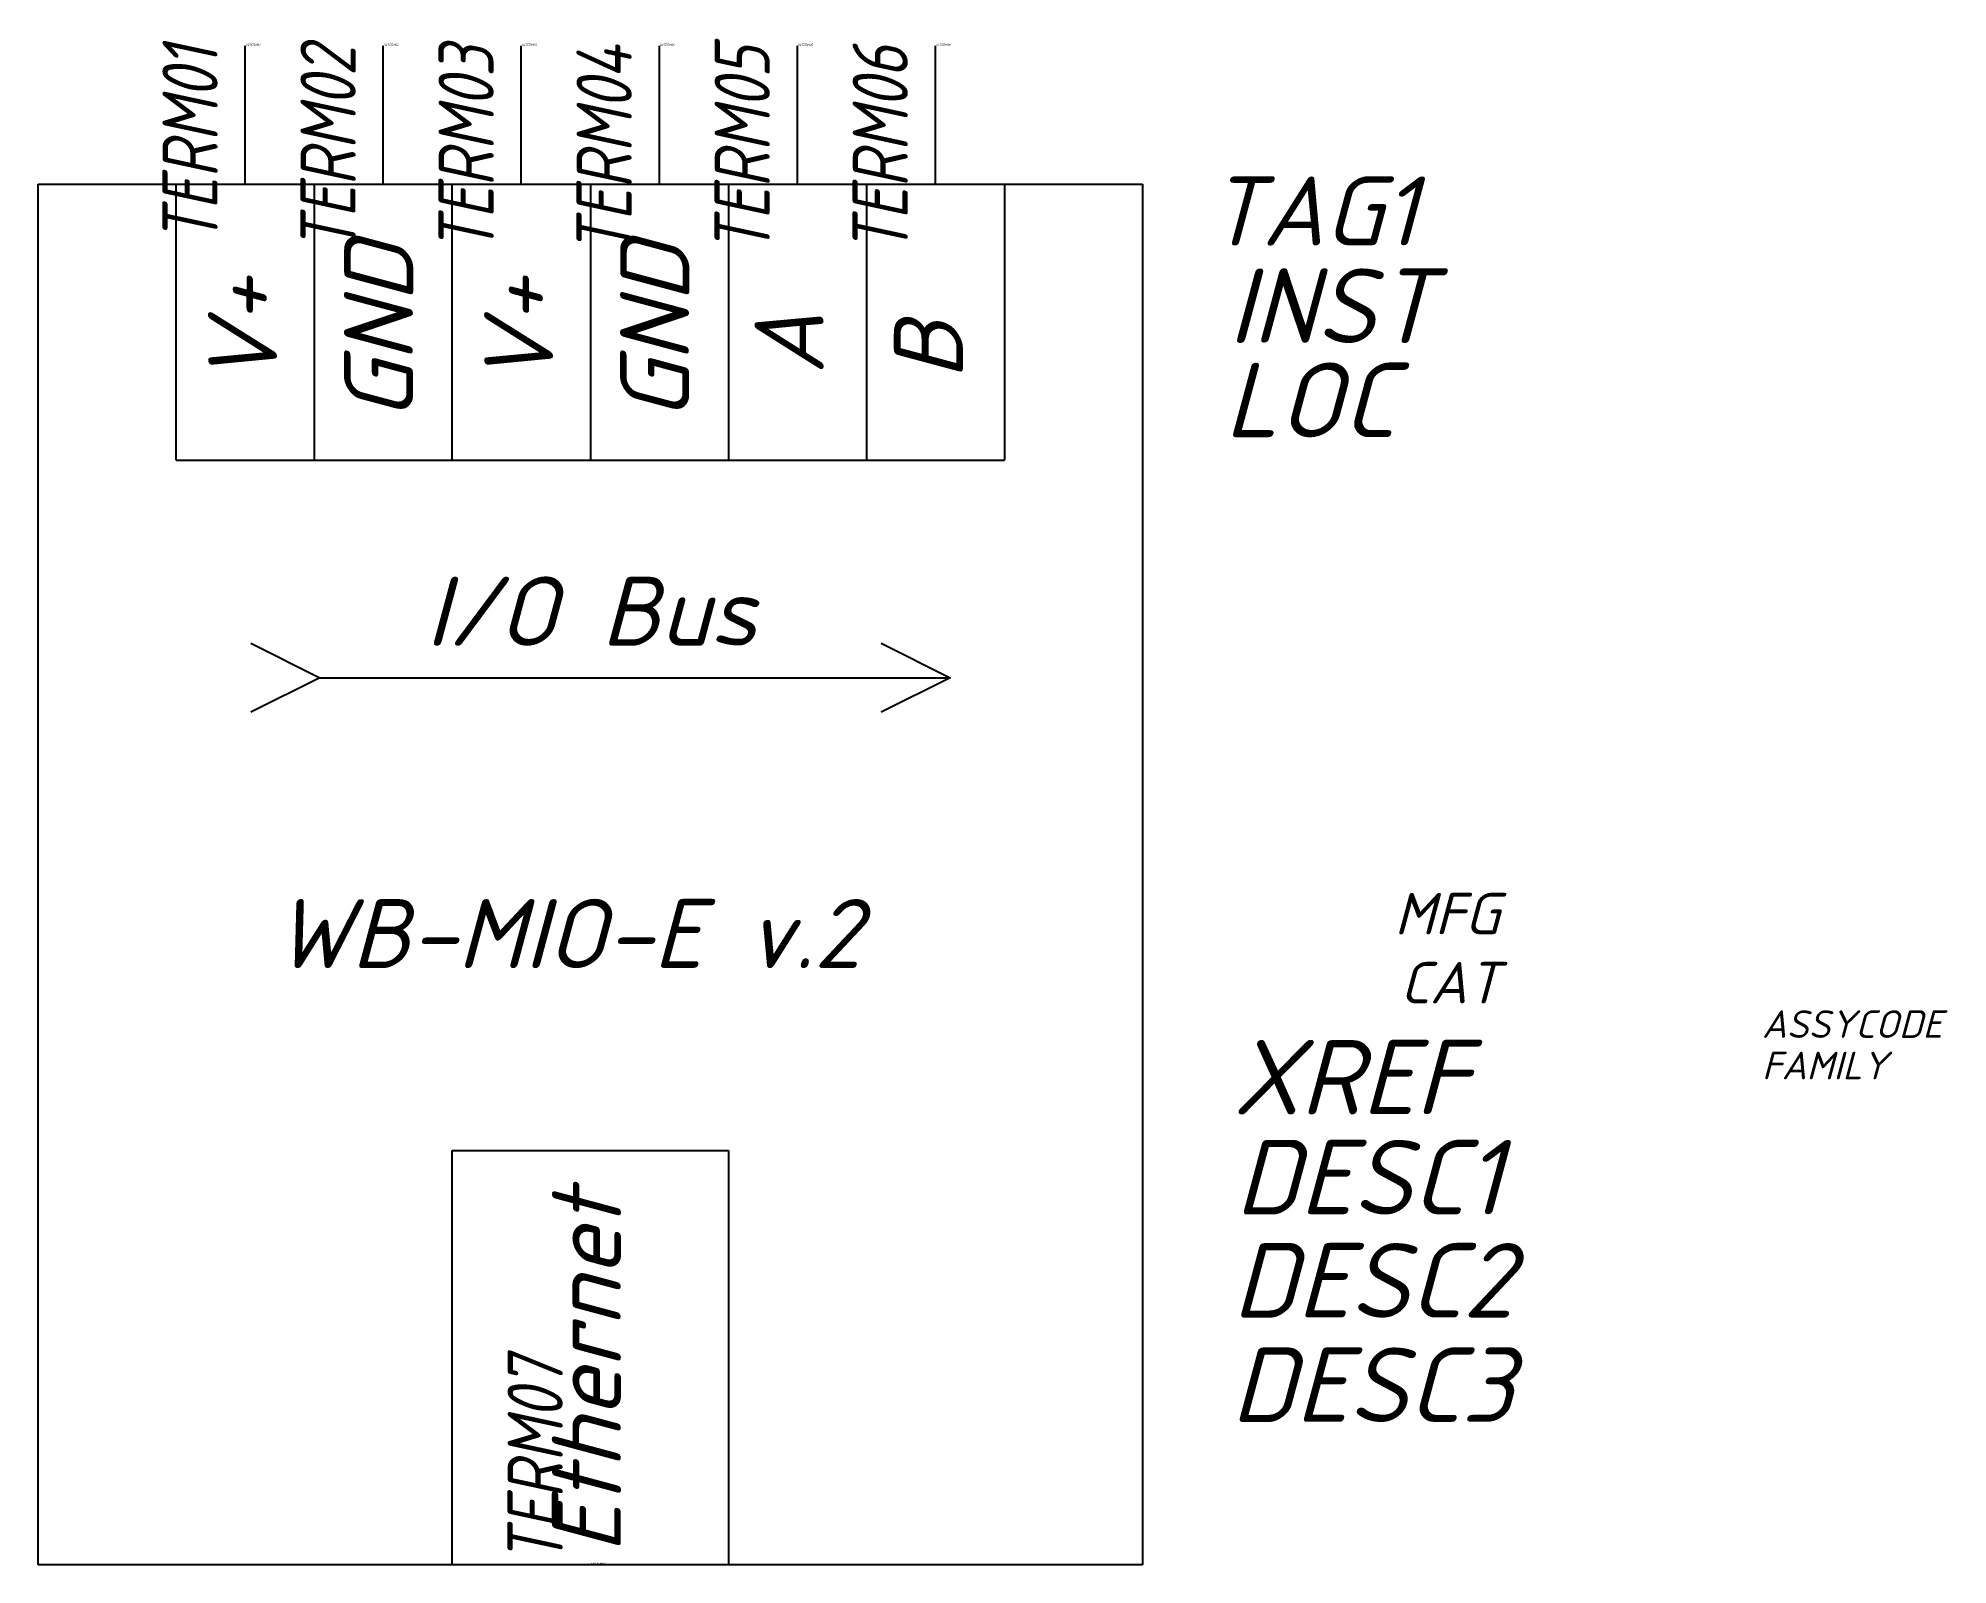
# Model space of a CAD drawing. Header units: millimetres. Extents: x -7.5 to 61.7, y -55 to 0.3.
import ezdxf
from ezdxf.enums import TextEntityAlignment as Align

# ---------------------------------------------------------------- set-up
doc = ezdxf.new("R2010")
doc.units = ezdxf.units.MM
doc.header["$LTSCALE"] = 6
doc.layers.add('SYMS', color=7, linetype='Continuous')
doc.styles.add('WD_IEC', font='isocpeui.ttf', dxfattribs={"height": 2.5})
doc.styles.add('текст', font='isocpeui.ttf')

# ---------------------------------------------------------------- blocks, each defined once
blk = doc.blocks.new('HA1X3Y')
blk.add_lwpolyline([(-2.5, 1.25), (0, 0), (-2.5, -1.25)])
at = {"style": 'WD_IEC'}
blk.add_attdef('DESC1', text='', height=2.5, dxfattribs=at).set_placement((-5, 0.675), align=Align.RIGHT)
at = {"style": 'WD_IEC', "flags": 1}
blk.add_attdef('X1TERM01', (0, 0), '', height=0.32, dxfattribs=at)
at = {"style": 'WD_IEC'}
blk.add_attdef('DESC2', text='', height=2.5, dxfattribs=at).set_placement((-5, -0.675), align=Align.TOP_RIGHT)
blk = doc.blocks.new('HA1X1')
blk.add_lwpolyline([(-2.5, 1.25), (0, 0), (-2.5, -1.25)])
at = {"style": 'WD_IEC'}
blk.add_attdef('DESC1', (2.5, 0.675), '', height=2.5, dxfattribs=at)
at = {"style": 'WD_IEC', "flags": 1}
blk.add_attdef('X4TERM01', (0, 0), '', height=0.32, dxfattribs=at)
at = {"style": 'WD_IEC'}
blk.add_attdef('DESC2', text='', height=2.5, dxfattribs=at).set_placement((2.5, -0.675), align=Align.TOP_LEFT)

msp = doc.modelspace()

# ---------------------------------------------------------------- linework, layer by layer
for p, q in [((0, -5), (0, 0)), ((5, -5), (5, 0)), ((10, -5), (10, 0)), ((15, -5), (15, 0)), ((20, -5), (20, 0)), ((25, -5), (25, 0)), ((-7.5, -5), (32.5, -5)), ((-7.5, -55), (-7.5, -5)), ((-2.5, -15), (-2.5, -5)), ((2.5, -5), (2.5, -15)), ((7.5, -15), (7.5, -5)), ((12.5, -5), (12.5, -15)), ((17.5, -5), (17.5, -15)), ((22.5, -5), (22.5, -15)), ((27.5, -5), (27.5, -15)), ((32.5, -5), (32.5, -55)), ((-2.5, -15), (2.5, -15)), ((2.5, -15), (7.5, -15)), ((7.5, -15), (12.5, -15)), ((12.5, -15), (17.5, -15)), ((17.5, -15), (22.5, -15)), ((22.5, -15), (27.5, -15)), ((2.706, -22.877), (25.534, -22.877)), ((7.5, -55), (7.5, -40)), ((7.5, -40), (17.5, -40)), ((17.5, -40), (17.5, -55)), ((32.5, -55), (-7.5, -55))]:
    msp.add_line(p, q)

# ---------------------------------------------------------------- block references
at = {"layer": 'SYMS'}
for name, p in [('HA1X3Y', (2.706, -22.877)), ('HA1X1', (25.534, -22.877))]:
    msp.add_blockref(name, p, dxfattribs=at)

# ---------------------------------------------------------------- texts
at = {"style": 'текст'}
for s, p in [('GND', (6.083, -13.561)), ('GND', (16.083, -13.561)), ('V+', (1.15, -12.355)), ('V+', (11.15, -12.355)), ('A', (20.946, -11.907)), ('B', (25.993, -12.09)), ('Ethernet', (13.611, -54.587))]:
    msp.add_text(s, height=2.5, rotation=90, dxfattribs=at).set_placement(p)
for s, p in [('I/O Bus', (6.533, -21.718)), ('WB-MIO-E v.2', (1.043, -33.392))]:
    msp.add_text(s, height=2.5, dxfattribs=at).set_placement(p)
at = {"style": 'WD_IEC', "width": 0.8}
for tag, p in [('TERM01', (-1, 0)), ('TERM02', (4, 0)), ('TERM03', (9, 0)), ('TERM04', (14, 0)), ('TERM05', (19, 0)), ('TERM06', (24, 0))]:
    msp.add_attdef(tag, text='', height=2, rotation=90, dxfattribs=at).set_placement(p, align=Align.RIGHT)
at = {"style": 'WD_IEC', "flags": 1}
for tag, p, height in [('X2TERM01', (0, 0), 0.08), ('X2TERM02', (5, 0), 0.08), ('X2TERM03', (10, 0), 0.08), ('X2TERM04', (15, 0), 0.08), ('X2TERM05', (20, 0), 0.08), ('X2TERM06', (25, 0), 0.08), ('ASSYCODE', (54.935, -35.92), 1), ('FAMILY', (54.935, -37.42), 1), ('X8TERM07', (12.5, -55), 0.08)]:
    msp.add_attdef(tag, p, '', height=height, dxfattribs=at)
at = {"style": 'WD_IEC'}
msp.add_attdef('TAG1', (34.856, -7.226), 'A', height=2.5, dxfattribs=at)
for tag, p in [('INST', (43.056, -10.758)), ('LOC', (41.665, -14.171)), ('XREF', (44.302, -38.69)), ('DESC1', (45.538, -42.314)), ('DESC2', (45.935, -46.05)), ('DESC3', (45.935, -49.83))]:
    msp.add_attdef(tag, text='', height=2.7, dxfattribs=at).set_placement(p, align=Align.RIGHT)
at = {"style": 'WD_IEC', "flags": 9}
for tag, p in [('MFG', (45.435, -32.17)), ('CAT', (45.435, -34.67))]:
    msp.add_attdef(tag, text='', height=1.5, dxfattribs=at).set_placement(p, align=Align.RIGHT)
at = {"style": 'WD_IEC', "width": 0.8}
msp.add_attdef('TERM07', (11.5, -55), '', height=2, rotation=90, dxfattribs=at)

doc.saveas('drawing.dxf')
